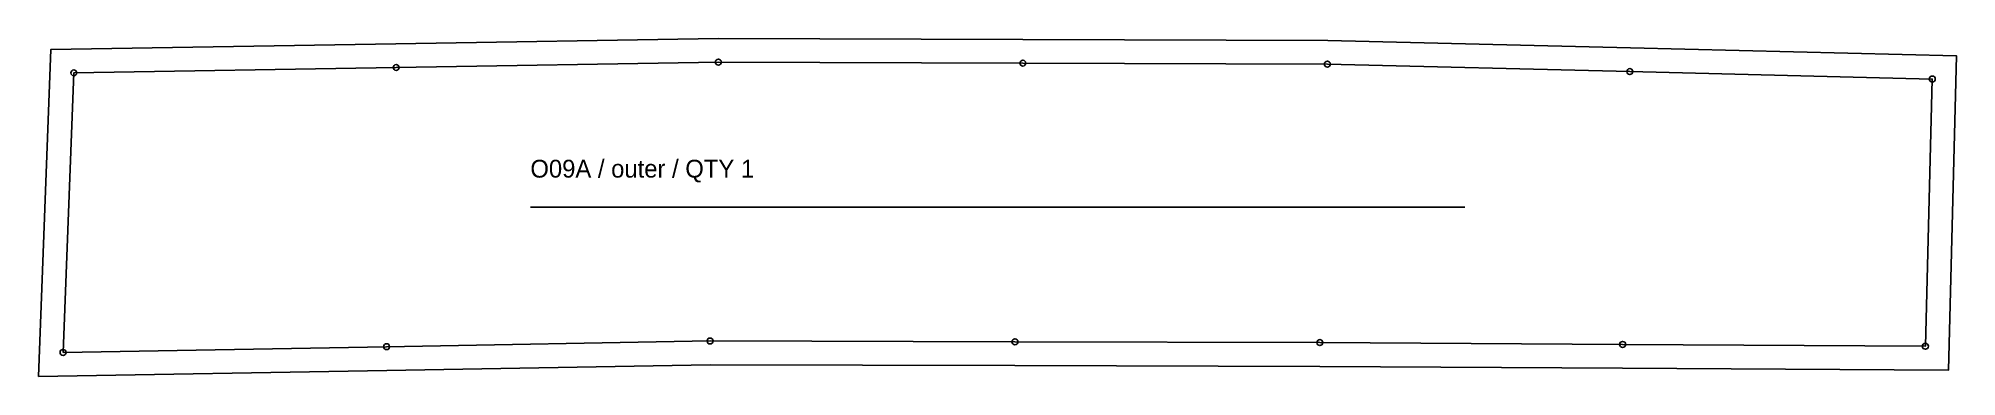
# Model space of a CAD drawing. Header units: millimetres. Extents: x -12 to 957, y -12 to 159.
import ezdxf

# ---------------------------------------------------------------- set-up
doc = ezdxf.new("R2010")
doc.units = ezdxf.units.MM
for name, color, linetype in [('BINDING', 4, 'Continuous'), ('CUT', 7, 'Continuous'), ('GRAIN', 3, 'Continuous'), ('ID', 7, 'Continuous'), ('NOTCH', 1, 'Continuous'), ('SEW', 5, 'Continuous'), ('ZIPPER', 1, 'Continuous')]:
    doc.layers.add(name, color=color, linetype=linetype)

msp = doc.modelspace()

# ---------------------------------------------------------------- linework, layer by layer
at = {"layer": 'BINDING'}
msp.add_lwpolyline([(5.42, 141.22), (0, 0)], dxfattribs=at)
at = {"layer": 'CUT'}
msp.add_lwpolyline([(-12.48, -12.22), (-6.13, 153.03), (168.06, 155.93), (331.01, 158.65), (484.97, 158.15), (638.93, 157.65), (791.87, 153.87), (956.69, 149.79), (952.59, -8.94), (787.86, -7.95), (634.91, -7.03), (480.9, -6.62), (326.99, -6.21), (163.66, -9.1)], close=True, dxfattribs=at)
at = {"layer": 'GRAIN'}
msp.add_line((236.1, 73.32), (708.29, 73.32), dxfattribs=at)
at = {"layer": 'NOTCH'}
for centre in [(168.26, 143.93), (331.09, 146.65), (484.93, 146.15), (638.77, 145.65), (5.42, 141.22), (791.57, 141.87), (944.38, 138.09), (0, 0), (163.45, 2.9), (326.9, 5.79), (480.93, 5.38), (634.96, 4.97), (787.93, 4.05), (940.9, 3.13)]:
    msp.add_circle(centre, 1.5, dxfattribs=at)
at = {"layer": 'SEW'}
msp.add_lwpolyline([(0, 0), (163.45, 2.9), (326.9, 5.79), (480.93, 5.38), (634.96, 4.97), (787.93, 4.05), (940.9, 3.13), (944.38, 138.09), (791.57, 141.87), (638.77, 145.65), (484.93, 146.15), (331.09, 146.65), (168.26, 143.93), (5.42, 141.22)], close=True, dxfattribs=at)
at = {"layer": 'ZIPPER'}
msp.add_lwpolyline([(940.9, 3.13), (944.38, 138.09)], dxfattribs=at)

# ---------------------------------------------------------------- texts
at = {"layer": 'ID'}
msp.add_text('O09A / outer / QTY 1', height=9, dxfattribs=at).set_placement((236.1, 88.32))

doc.saveas('drawing.dxf')
